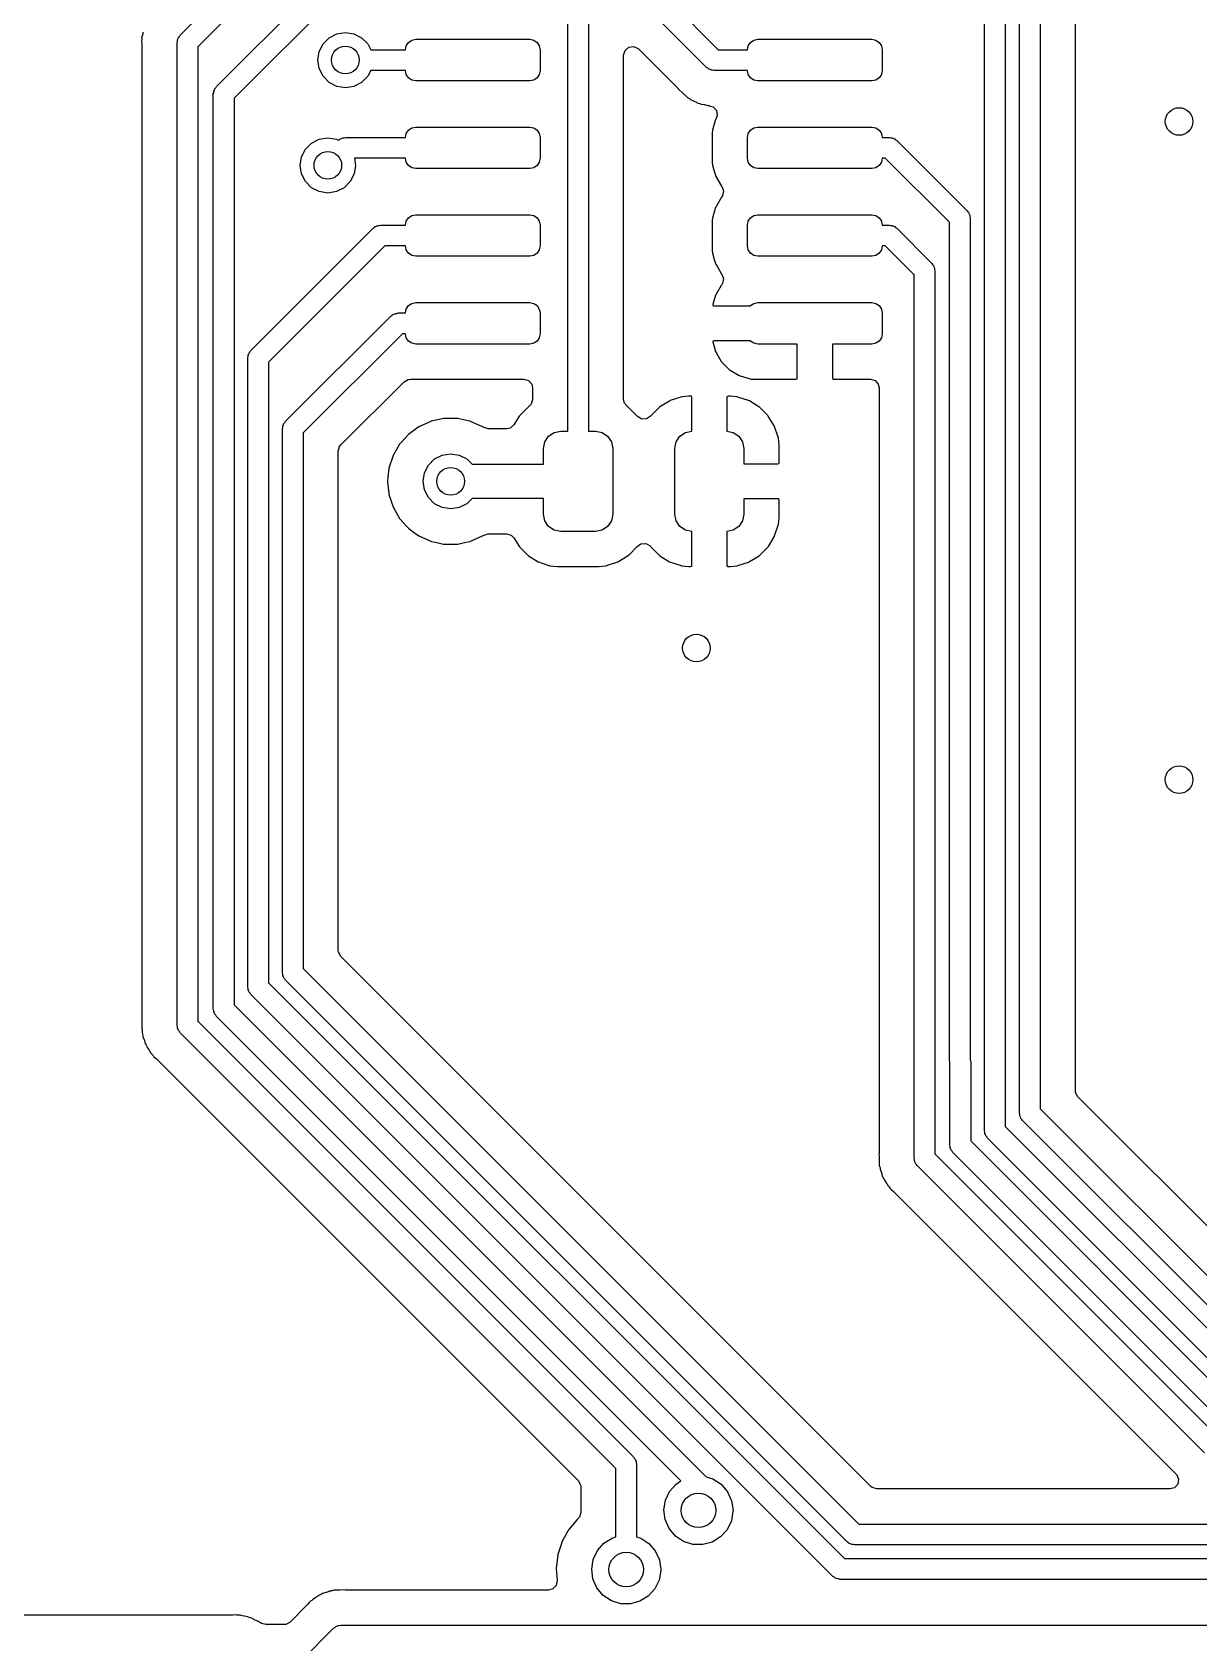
# Model space of a CAD drawing. Extents: x 51 to 243, y -135 to -54.
# Drawn here: x 69.13 to 86.01, y -107.74 to -84.43 of the extents above; entities that cross this region are included whole.
import ezdxf

# ---------------------------------------------------------------- set-up
doc = ezdxf.new("R2010")
doc.units = 0
doc.layers.add('BLACK', color=7, linetype='CONTINUOUS')

msp = doc.modelspace()

# ---------------------------------------------------------------- linework, layer by layer
at = {"layer": 'BLACK', "linetype": 'CONTINUOUS'}
for p, q in [((76.878, -90.207), (76.878, -81.6621)), ((77.178, -81.6), (77.178, -90.207)), ((71.2679, -84.4759), (73.5539, -82.1899)), ((83.416, -100.076), (83.416, -82.1041)), ((83.716, -82.042), (83.716, -100.014)), ((84.2245, -99.751), (84.2245, -82.1241)), ((73.7221, -82.446), (71.524, -84.6441)), ((71.7929, -85.221), (73.5539, -83.4599)), ((82.908, -100.33), (82.908, -83.6281)), ((83.208, -83.566), (83.208, -100.268)), ((73.7221, -83.716), (72.049, -85.3892)), ((78.382, -84.0119), (79.0561, -84.686)), ((78.8879, -84.9421), (78.1259, -84.1801)), ((70.7139, -84.54), (70.7106, -84.5612)), ((70.7106, -84.5612), (70.7138, -84.5949)), ((70.7138, -84.5949), (70.7149, -84.6071)), ((70.7155, -84.5203), (70.7139, -84.54)), ((70.7224, -84.472), (70.7155, -84.4988)), ((70.7155, -84.4988), (70.7155, -84.5203)), ((70.727, -84.4541), (70.7224, -84.472)), ((70.7294, -84.4424), (70.727, -84.4541)), ((70.7314, -84.43), (70.7294, -84.4424)), ((71.224, -84.582), (71.2291, -84.5629)), ((71.224, -98.806), (71.224, -84.582)), ((71.2291, -84.5432), (71.239, -84.5261)), ((71.2291, -84.5629), (71.2291, -84.5432)), ((71.239, -84.5261), (71.2441, -84.507)), ((71.2441, -84.507), (71.2581, -84.493)), ((71.2581, -84.493), (71.2679, -84.4759)), ((73.2796, -84.7124), (73.3364, -84.6009)), ((73.3364, -84.6009), (73.4249, -84.5124)), ((73.4249, -84.5124), (73.5364, -84.4556)), ((73.5364, -84.4556), (73.66, -84.436)), ((73.66, -84.436), (73.7836, -84.4556)), ((73.7836, -84.4556), (73.8951, -84.5124)), ((73.8951, -84.5124), (73.9836, -84.6009)), ((73.9836, -84.6009), (74.027, -84.686)), ((74.5394, -84.6286), (74.5719, -84.5799)), ((74.5719, -84.5799), (74.6206, -84.5474)), ((74.6206, -84.5474), (74.678, -84.536)), ((74.678, -84.536), (76.328, -84.536)), ((76.328, -84.536), (76.3854, -84.5474)), ((76.3854, -84.5474), (76.4341, -84.5799)), ((76.4341, -84.5799), (76.4666, -84.6286)), ((79.4894, -84.6286), (79.5219, -84.5799)), ((79.5219, -84.5799), (79.5706, -84.5474)), ((79.5706, -84.5474), (79.628, -84.536)), ((79.628, -84.536), (81.278, -84.536)), ((81.278, -84.536), (81.3354, -84.5474)), ((81.3354, -84.5474), (81.3841, -84.5799)), ((81.3841, -84.5799), (81.4166, -84.6286)), ((70.7149, -84.6071), (70.7155, -84.619)), ((70.7155, -84.619), (70.7155, -98.7239)), ((71.524, -84.6441), (71.524, -98.7439)), ((73.26, -84.836), (73.2796, -84.7124)), ((74.027, -84.686), (74.528, -84.686)), ((74.528, -84.686), (74.5394, -84.6286)), ((76.4666, -84.6286), (76.478, -84.686)), ((76.478, -84.686), (76.478, -84.986)), ((77.6865, -84.7639), (77.7065, -84.6958)), ((77.6865, -89.7474), (77.6865, -84.7639)), ((77.7065, -84.6958), (77.7602, -84.6493)), ((77.7602, -84.6493), (77.8304, -84.6392)), ((77.8304, -84.6392), (77.895, -84.6687)), ((77.895, -84.6687), (77.9016, -84.6749)), ((77.9016, -84.6749), (78.4703, -85.2436)), ((79.0561, -84.686), (79.478, -84.686)), ((79.478, -84.686), (79.4894, -84.6286)), ((81.4166, -84.6286), (81.428, -84.686)), ((81.428, -84.686), (81.428, -84.986)), ((73.2796, -84.9596), (73.26, -84.836)), ((73.3364, -85.0711), (73.2796, -84.9596)), ((74.027, -84.986), (73.9836, -85.0711)), ((74.528, -84.986), (74.027, -84.986)), ((74.5394, -85.0434), (74.528, -84.986)), ((74.5719, -85.0921), (74.5394, -85.0434)), ((76.4666, -85.0434), (76.4341, -85.0921)), ((76.478, -84.986), (76.4666, -85.0434)), ((78.905, -84.9519), (78.8879, -84.9421)), ((78.919, -84.9659), (78.905, -84.9519)), ((78.9381, -84.971), (78.919, -84.9659)), ((78.9552, -84.9809), (78.9381, -84.971)), ((78.9749, -84.9809), (78.9552, -84.9809)), ((78.994, -84.986), (78.9749, -84.9809)), ((79.478, -84.986), (78.994, -84.986)), ((79.4894, -85.0434), (79.478, -84.986)), ((79.5219, -85.0921), (79.4894, -85.0434)), ((81.4166, -85.0434), (81.3841, -85.0921)), ((81.428, -84.986), (81.4166, -85.0434)), ((71.7541, -85.2882), (71.764, -85.2711)), ((71.7541, -85.3079), (71.7541, -85.2882)), ((71.764, -85.2711), (71.7691, -85.252)), ((71.7691, -85.252), (71.783, -85.2381)), ((71.783, -85.2381), (71.7929, -85.221)), ((73.4249, -85.1596), (73.3364, -85.0711)), ((73.5364, -85.2164), (73.4249, -85.1596)), ((73.66, -85.236), (73.5364, -85.2164)), ((73.7836, -85.2164), (73.66, -85.236)), ((73.8951, -85.1596), (73.7836, -85.2164)), ((73.9836, -85.0711), (73.8951, -85.1596)), ((74.6206, -85.1246), (74.5719, -85.0921)), ((74.678, -85.136), (74.6206, -85.1246)), ((76.328, -85.136), (74.678, -85.136)), ((76.3854, -85.1246), (76.328, -85.136)), ((76.4341, -85.0921), (76.3854, -85.1246)), ((78.4703, -85.2436), (78.4783, -85.2524)), ((78.4783, -85.2524), (78.4826, -85.2591)), ((78.4826, -85.2591), (78.4884, -85.2645)), ((78.4884, -85.2645), (78.4884, -85.2645)), ((78.4884, -85.2645), (78.5343, -85.3076)), ((79.5706, -85.1246), (79.5219, -85.0921)), ((79.628, -85.136), (79.5706, -85.1246)), ((81.278, -85.136), (79.628, -85.136)), ((81.3354, -85.1246), (81.278, -85.136)), ((81.3841, -85.0921), (81.3354, -85.1246)), ((71.749, -85.327), (71.7541, -85.3079)), ((71.749, -98.569), (71.749, -85.327)), ((72.049, -85.3892), (72.049, -98.5068)), ((78.5343, -85.3076), (78.5371, -85.3104)), ((78.5371, -85.3104), (78.5577, -85.3309)), ((78.5577, -85.3309), (78.5612, -85.3336)), ((78.5612, -85.3336), (78.5702, -85.3414)), ((78.5702, -85.3414), (78.6039, -85.373)), ((78.6039, -85.373), (78.6108, -85.3768)), ((78.6108, -85.3768), (78.6108, -85.3768)), ((78.6108, -85.3768), (78.6227, -85.3833)), ((78.6227, -85.3833), (78.6392, -85.3942)), ((78.6392, -85.3942), (78.6493, -85.402)), ((78.6493, -85.402), (78.6561, -85.4073)), ((78.6561, -85.4073), (78.6634, -85.4105)), ((78.6634, -85.4105), (78.6634, -85.4105)), ((78.6634, -85.4105), (78.6985, -85.4257)), ((78.6985, -85.4257), (78.7092, -85.4309)), ((78.7092, -85.4309), (78.7399, -85.4477)), ((78.7399, -85.4477), (78.7497, -85.4531)), ((78.7497, -85.4531), (78.7704, -85.4585)), ((78.7704, -85.4585), (78.7891, -85.4649)), ((78.7891, -85.4649), (78.8088, -85.4734)), ((78.8088, -85.4734), (78.8526, -85.4803)), ((78.8526, -85.4803), (78.8544, -85.4806)), ((78.8544, -85.4806), (78.8661, -85.483)), ((78.8661, -85.483), (78.8941, -85.4902)), ((78.8941, -85.4902), (78.9108, -85.4945)), ((78.9108, -85.4945), (78.9187, -85.4945)), ((78.9187, -85.4945), (78.9266, -85.4955)), ((78.9266, -85.4955), (78.9263, -85.4978)), ((78.9263, -85.4978), (78.9831, -85.5145)), ((78.9831, -85.5145), (79.0296, -85.5682)), ((79.0132, -85.7118), (78.9724, -85.8522)), ((79.0166, -85.7), (79.0132, -85.7118)), ((79.0189, -85.6924), (79.0166, -85.7)), ((79.0166, -85.7), (79.0166, -85.7)), ((79.0234, -85.6846), (79.0189, -85.6924)), ((79.0241, -85.6828), (79.0234, -85.6846)), ((79.026, -85.6783), (79.0241, -85.6828)), ((79.0397, -85.6384), (79.0257, -85.6782)), ((79.0257, -85.6782), (79.026, -85.6783)), ((79.0296, -85.5682), (79.0397, -85.6384)), ((73.1709, -86.0364), (73.2824, -85.9796)), ((73.2824, -85.9796), (73.406, -85.96)), ((73.406, -85.96), (73.5296, -85.9796)), ((73.5296, -85.9796), (73.5613, -85.9957)), ((73.5613, -85.9957), (73.571, -85.9901)), ((73.571, -85.9901), (73.585, -85.9761)), ((73.585, -85.9761), (73.6041, -85.971)), ((73.6041, -85.971), (73.6212, -85.9611)), ((73.6212, -85.9611), (73.6409, -85.9611)), ((73.6409, -85.9611), (73.66, -85.956)), ((73.66, -85.956), (74.528, -85.956)), ((74.528, -85.956), (74.5394, -85.8986)), ((74.5394, -85.8986), (74.5719, -85.8499)), ((74.5719, -85.8499), (74.6206, -85.8174)), ((74.6206, -85.8174), (74.678, -85.806)), ((74.678, -85.806), (76.328, -85.806)), ((76.328, -85.806), (76.3854, -85.8174)), ((76.3854, -85.8174), (76.4341, -85.8499)), ((76.4341, -85.8499), (76.4666, -85.8986)), ((76.4666, -85.8986), (76.478, -85.956)), ((76.478, -85.956), (76.478, -86.256)), ((78.97, -85.8834), (78.9695, -85.8895)), ((78.9695, -85.8895), (78.9695, -86.3225)), ((78.9719, -85.8586), (78.97, -85.8834)), ((78.9724, -85.8522), (78.9719, -85.8586)), ((78.9719, -85.8586), (78.9719, -85.8586)), ((79.478, -85.956), (79.4894, -85.8986)), ((79.478, -86.256), (79.478, -85.956)), ((79.4894, -85.8986), (79.5219, -85.8499)), ((79.5219, -85.8499), (79.5706, -85.8174)), ((79.5706, -85.8174), (79.628, -85.806)), ((79.628, -85.806), (81.278, -85.806)), ((81.278, -85.806), (81.3354, -85.8174)), ((81.3354, -85.8174), (81.3841, -85.8499)), ((81.3841, -85.8499), (81.4166, -85.8986)), ((81.4166, -85.8986), (81.428, -85.956)), ((81.428, -85.956), (81.534, -85.956)), ((81.534, -85.956), (81.5531, -85.9611)), ((81.5531, -85.9611), (81.5728, -85.9611)), ((81.5728, -85.9611), (81.5899, -85.971)), ((81.5899, -85.971), (81.609, -85.9761)), ((81.609, -85.9761), (81.623, -85.9901)), ((81.623, -85.9901), (81.6401, -85.9999)), ((81.6401, -85.9999), (82.6561, -87.0159)), ((73.0256, -86.2364), (73.0824, -86.1249)), ((73.0824, -86.1249), (73.1709, -86.0364)), ((73.006, -86.36), (73.0256, -86.2364)), ((73.0256, -86.4836), (73.006, -86.36)), ((73.806, -86.36), (73.7864, -86.4836)), ((74.528, -86.256), (73.7895, -86.256)), ((73.7895, -86.256), (73.806, -86.36)), ((74.5394, -86.3134), (74.528, -86.256)), ((74.5719, -86.3621), (74.5394, -86.3134)), ((74.6206, -86.3946), (74.5719, -86.3621)), ((74.678, -86.406), (74.6206, -86.3946)), ((76.328, -86.406), (74.678, -86.406)), ((76.3854, -86.3946), (76.328, -86.406)), ((76.4341, -86.3621), (76.3854, -86.3946)), ((76.4666, -86.3134), (76.4341, -86.3621)), ((76.478, -86.256), (76.4666, -86.3134)), ((78.9695, -86.3225), (78.9697, -86.325)), ((78.9697, -86.325), (78.9697, -86.325)), ((78.9697, -86.325), (78.9716, -86.3493)), ((78.9716, -86.3493), (78.9724, -86.3598)), ((78.9724, -86.3598), (79.0189, -86.5196)), ((79.4894, -86.3134), (79.478, -86.256)), ((79.5219, -86.3621), (79.4894, -86.3134)), ((79.5706, -86.3946), (79.5219, -86.3621)), ((79.628, -86.406), (79.5706, -86.3946)), ((81.278, -86.406), (79.628, -86.406)), ((81.3354, -86.3946), (81.278, -86.406)), ((81.3841, -86.3621), (81.3354, -86.3946)), ((81.4166, -86.3134), (81.3841, -86.3621)), ((81.428, -86.256), (81.4166, -86.3134)), ((81.4719, -86.256), (81.428, -86.256)), ((82.4, -87.1841), (81.4719, -86.256)), ((73.0824, -86.5951), (73.0256, -86.4836)), ((73.1709, -86.6836), (73.0824, -86.5951)), ((73.2824, -86.7404), (73.1709, -86.6836)), ((73.6411, -86.6836), (73.5296, -86.7404)), ((73.7296, -86.5951), (73.6411, -86.6836)), ((73.7864, -86.4836), (73.7296, -86.5951)), ((79.0189, -86.5196), (79.1035, -86.6628)), ((79.1035, -86.6628), (79.1062, -86.6655)), ((79.1062, -86.6655), (79.1315, -86.7299)), ((73.406, -86.76), (73.2824, -86.7404)), ((73.5296, -86.7404), (73.406, -86.76)), ((79.1035, -86.8192), (79.0189, -86.9624)), ((79.1074, -86.8153), (79.1035, -86.8192)), ((79.1176, -86.7995), (79.1074, -86.8153)), ((79.1315, -86.7299), (79.1176, -86.7995)), ((74.5394, -87.1686), (74.5719, -87.1199)), ((74.5719, -87.1199), (74.6206, -87.0874)), ((74.6206, -87.0874), (74.678, -87.076)), ((74.678, -87.076), (76.328, -87.076)), ((76.328, -87.076), (76.3854, -87.0874)), ((76.3854, -87.0874), (76.4341, -87.1199)), ((76.4341, -87.1199), (76.4666, -87.1686)), ((78.9699, -87.1538), (78.9695, -87.1595)), ((78.9695, -87.1595), (78.9695, -87.5925)), ((78.9719, -87.1286), (78.9699, -87.1538)), ((78.9724, -87.1222), (78.9719, -87.1286)), ((78.9719, -87.1286), (78.9719, -87.1286)), ((79.0023, -87.0193), (78.9724, -87.1222)), ((79.0166, -86.97), (79.0023, -87.0193)), ((79.0189, -86.9624), (79.0166, -86.97)), ((79.0166, -86.97), (79.0166, -86.97)), ((79.4894, -87.1686), (79.5219, -87.1199)), ((79.5219, -87.1199), (79.5706, -87.0874)), ((79.5706, -87.0874), (79.628, -87.076)), ((79.628, -87.076), (81.278, -87.076)), ((81.278, -87.076), (81.3354, -87.0874)), ((81.3354, -87.0874), (81.3841, -87.1199)), ((81.3841, -87.1199), (81.4166, -87.1686)), ((82.6561, -87.0159), (82.6659, -87.033)), ((82.6659, -87.033), (82.6799, -87.047)), ((82.6799, -87.047), (82.685, -87.0661)), ((82.685, -87.0661), (82.6949, -87.0832)), ((82.6949, -87.0832), (82.6949, -87.1029)), ((82.6949, -87.1029), (82.7, -87.122)), ((82.7, -87.122), (82.7, -99.2778)), ((72.2924, -89.0394), (74.0619, -87.2699)), ((74.0619, -87.2699), (74.079, -87.2601)), ((74.079, -87.2601), (74.093, -87.2461)), ((74.093, -87.2461), (74.1121, -87.241)), ((74.1121, -87.241), (74.1292, -87.2311)), ((74.1292, -87.2311), (74.1489, -87.2311)), ((74.1489, -87.2311), (74.168, -87.226)), ((74.168, -87.226), (74.528, -87.226)), ((74.528, -87.226), (74.5394, -87.1686)), ((76.4666, -87.1686), (76.478, -87.226)), ((76.478, -87.226), (76.478, -87.526)), ((79.478, -87.226), (79.4894, -87.1686)), ((79.478, -87.526), (79.478, -87.226)), ((81.4166, -87.1686), (81.428, -87.226)), ((81.428, -87.226), (81.534, -87.226)), ((81.534, -87.226), (81.5531, -87.2311)), ((81.5531, -87.2311), (81.5728, -87.2311)), ((81.5728, -87.2311), (81.5899, -87.241)), ((81.5899, -87.241), (81.609, -87.2461)), ((81.609, -87.2461), (81.623, -87.2601)), ((81.623, -87.2601), (81.6401, -87.2699)), ((81.6401, -87.2699), (82.1481, -87.7779)), ((82.4, -99.314), (82.4, -87.1841)), ((74.2301, -87.526), (72.5485, -89.2076)), ((74.528, -87.526), (74.2301, -87.526)), ((74.5394, -87.5834), (74.528, -87.526)), ((74.5719, -87.6321), (74.5394, -87.5834)), ((74.6206, -87.6646), (74.5719, -87.6321)), ((76.4341, -87.6321), (76.3854, -87.6646)), ((76.4666, -87.5834), (76.4341, -87.6321)), ((76.478, -87.526), (76.4666, -87.5834)), ((78.9695, -87.5925), (78.9697, -87.5949)), ((78.9697, -87.5949), (78.9697, -87.595)), ((78.9697, -87.595), (78.9716, -87.6192)), ((78.9716, -87.6192), (78.9724, -87.6298)), ((78.9724, -87.6298), (78.9985, -87.7197)), ((79.4894, -87.5834), (79.478, -87.526)), ((79.5219, -87.6321), (79.4894, -87.5834)), ((79.5706, -87.6646), (79.5219, -87.6321)), ((81.3841, -87.6321), (81.3354, -87.6646)), ((81.4166, -87.5834), (81.3841, -87.6321)), ((81.428, -87.526), (81.4166, -87.5834)), ((81.4719, -87.526), (81.428, -87.526)), ((81.892, -87.9461), (81.4719, -87.526)), ((74.678, -87.676), (74.6206, -87.6646)), ((76.328, -87.676), (74.678, -87.676)), ((76.3854, -87.6646), (76.328, -87.676)), ((78.9985, -87.7197), (79.0163, -87.7809)), ((79.0163, -87.7809), (79.0189, -87.7896)), ((79.0189, -87.7896), (79.0428, -87.83)), ((79.0428, -87.83), (79.099, -87.925)), ((79.628, -87.676), (79.5706, -87.6646)), ((81.278, -87.676), (79.628, -87.676)), ((81.3354, -87.6646), (81.278, -87.676)), ((82.1481, -87.7779), (82.1579, -87.795)), ((82.1579, -87.795), (82.1719, -87.809)), ((82.1719, -87.809), (82.177, -87.8281)), ((82.177, -87.8281), (82.1869, -87.8452)), ((82.1869, -87.8452), (82.1869, -87.8649)), ((82.1869, -87.8649), (82.192, -87.884)), ((79.0999, -88.0963), (79.0234, -88.2258)), ((79.099, -87.925), (79.1035, -87.9328)), ((79.1059, -88.0886), (79.0999, -88.0963)), ((79.1035, -87.9328), (79.1065, -87.9357)), ((79.1179, -88.0699), (79.1059, -88.0886)), ((79.1065, -87.9357), (79.1318, -88.0003)), ((79.1318, -88.0003), (79.1179, -88.0699)), ((81.892, -100.727), (81.892, -87.9461)), ((82.192, -87.884), (82.192, -100.665)), ((79.0171, -88.2402), (78.9781, -88.3746)), ((79.0234, -88.2258), (79.0171, -88.2402)), ((72.7919, -90.0639), (74.3159, -88.5399)), ((74.3159, -88.5399), (74.333, -88.5301)), ((74.333, -88.5301), (74.347, -88.5161)), ((74.347, -88.5161), (74.3661, -88.511)), ((74.3661, -88.511), (74.3832, -88.5011)), ((74.3832, -88.5011), (74.4029, -88.5011)), ((74.4029, -88.5011), (74.422, -88.496)), ((74.422, -88.496), (74.528, -88.496)), ((74.528, -88.496), (74.5394, -88.4386)), ((74.5394, -88.4386), (74.5719, -88.3899)), ((74.5719, -88.3899), (74.6206, -88.3574)), ((74.6206, -88.3574), (74.678, -88.346)), ((74.678, -88.346), (76.328, -88.346)), ((76.328, -88.346), (76.3854, -88.3574)), ((76.3854, -88.3574), (76.4341, -88.3899)), ((76.4341, -88.3899), (76.4666, -88.4386)), ((76.4666, -88.4386), (76.478, -88.496)), ((76.478, -88.496), (76.478, -88.796)), ((78.9781, -88.3746), (78.9781, -88.3887)), ((78.9781, -88.3887), (78.9854, -88.392)), ((78.9854, -88.392), (79.5206, -88.392)), ((79.5206, -88.392), (79.5219, -88.3899)), ((79.5219, -88.3899), (79.5706, -88.3574)), ((79.5706, -88.3574), (79.628, -88.346)), ((79.628, -88.346), (81.278, -88.346)), ((81.278, -88.346), (81.3354, -88.3574)), ((81.3354, -88.3574), (81.3841, -88.3899)), ((81.3841, -88.3899), (81.4166, -88.4386)), ((81.4166, -88.4386), (81.428, -88.496)), ((81.428, -88.496), (81.428, -88.796)), ((74.4841, -88.796), (73.048, -90.2321)), ((74.528, -88.796), (74.4841, -88.796)), ((74.5394, -88.8534), (74.528, -88.796)), ((76.478, -88.796), (76.4666, -88.8534)), ((81.428, -88.796), (81.4166, -88.8534)), ((74.5719, -88.9021), (74.5394, -88.8534)), ((74.6206, -88.9346), (74.5719, -88.9021)), ((74.678, -88.946), (74.6206, -88.9346)), ((76.328, -88.946), (74.678, -88.946)), ((76.3854, -88.9346), (76.328, -88.946)), ((76.4341, -88.9021), (76.3854, -88.9346)), ((76.4666, -88.8534), (76.4341, -88.9021)), ((78.9776, -88.904), (78.9765, -88.9119)), ((78.9765, -88.9119), (79.0171, -89.0518)), ((78.9911, -88.9), (78.9776, -88.904)), ((79.5206, -88.9), (78.9911, -88.9)), ((79.5219, -88.9021), (79.5206, -88.9)), ((79.5706, -88.9346), (79.5219, -88.9021)), ((79.628, -88.946), (79.5706, -88.9346)), ((80.199, -88.946), (79.628, -88.946)), ((80.199, -89.4405), (80.199, -88.946)), ((81.278, -88.946), (80.707, -88.946)), ((80.707, -88.946), (80.707, -89.4359)), ((81.3354, -88.9346), (81.278, -88.946)), ((81.3841, -88.9021), (81.3354, -88.9346)), ((81.4166, -88.8534), (81.3841, -88.9021)), ((72.2485, -89.1455), (72.2536, -89.1264)), ((72.2485, -98.2509), (72.2485, -89.1455)), ((72.2536, -89.1067), (72.2635, -89.0896)), ((72.2536, -89.1264), (72.2536, -89.1067)), ((72.2635, -89.0896), (72.2686, -89.0705)), ((72.2686, -89.0705), (72.2825, -89.0565)), ((72.2825, -89.0565), (72.2924, -89.0394)), ((72.5485, -89.2076), (72.5485, -98.1888)), ((79.0171, -89.0518), (79.0234, -89.0662)), ((79.0234, -89.0662), (79.0999, -89.1957)), ((79.0999, -89.1957), (79.1096, -89.2081)), ((79.1096, -89.2081), (79.2159, -89.3144)), ((73.5934, -90.4059), (74.5086, -89.4907)), ((74.5086, -89.4907), (74.5709, -89.4567)), ((74.5709, -89.4567), (74.6066, -89.4543)), ((74.6066, -89.4543), (74.6066, -89.4542)), ((74.6066, -89.4542), (74.607, -89.4542)), ((74.607, -89.4542), (74.6075, -89.4542)), ((74.6075, -89.4542), (74.609, -89.4543)), ((74.609, -89.4543), (74.609, -89.4543)), ((74.609, -89.4543), (74.6115, -89.4545)), ((74.6115, -89.4545), (76.2435, -89.4545)), ((76.2435, -89.4545), (76.3116, -89.4745)), ((76.3116, -89.4745), (76.3581, -89.5282)), ((79.2159, -89.3144), (79.2283, -89.3241)), ((79.2283, -89.3241), (79.3578, -89.4006)), ((79.3578, -89.4006), (79.3722, -89.4069)), ((79.3722, -89.4069), (79.5181, -89.4493)), ((79.5181, -89.4493), (79.5307, -89.4516)), ((79.5307, -89.4516), (79.5591, -89.4538)), ((79.5591, -89.4538), (79.564, -89.454)), ((79.564, -89.454), (80.1809, -89.454)), ((80.1809, -89.454), (80.1961, -89.4495)), ((80.1961, -89.4495), (80.1973, -89.4481)), ((80.1973, -89.4481), (80.199, -89.4405)), ((80.707, -89.4359), (80.7115, -89.4511)), ((80.7115, -89.4511), (80.7129, -89.4523)), ((80.7129, -89.4523), (80.7205, -89.454)), ((80.7205, -89.454), (81.2575, -89.454)), ((81.2575, -89.454), (81.3256, -89.474)), ((81.3256, -89.474), (81.3721, -89.5277)), ((76.3581, -89.5282), (76.3695, -89.5805)), ((76.3695, -89.5805), (76.3695, -89.7476)), ((78.5154, -89.7121), (78.3612, -89.7636)), ((78.5288, -89.7093), (78.5154, -89.7121)), ((78.6244, -89.6993), (78.5288, -89.7093)), ((78.6309, -89.699), (78.6244, -89.6993)), ((78.6605, -89.699), (78.6309, -89.699)), ((78.6681, -89.7007), (78.6605, -89.699)), ((78.6695, -89.7019), (78.6681, -89.7007)), ((78.674, -89.7171), (78.6695, -89.7019)), ((78.674, -90.2078), (78.674, -89.7171)), ((79.1837, -89.7049), (79.182, -89.7125)), ((79.182, -89.7125), (79.182, -90.2078)), ((79.1849, -89.7035), (79.1837, -89.7049)), ((79.2001, -89.699), (79.1849, -89.7035)), ((79.2251, -89.699), (79.2001, -89.699)), ((79.2316, -89.6993), (79.2251, -89.699)), ((79.3259, -89.709), (79.2316, -89.6993)), ((79.3393, -89.7119), (79.3259, -89.709)), ((79.4936, -89.763), (79.3393, -89.7119)), ((81.3721, -89.5277), (81.3835, -89.58)), ((81.3835, -89.58), (81.3835, -100.645)), ((76.2523, -89.91), (76.1787, -89.9837)), ((76.2985, -89.8637), (76.2523, -89.91)), ((76.3037, -89.8585), (76.2985, -89.8637)), ((76.3099, -89.8547), (76.3037, -89.8585)), ((76.3156, -89.8501), (76.3099, -89.8547)), ((76.3495, -89.8157), (76.3151, -89.8495)), ((76.3151, -89.8495), (76.3156, -89.8501)), ((76.3695, -89.7476), (76.3495, -89.8157)), ((77.6989, -89.8019), (77.6865, -89.7474)), ((77.7404, -89.848), (77.6989, -89.8019)), ((77.7393, -89.8493), (77.7404, -89.848)), ((77.7451, -89.8539), (77.7393, -89.8493)), ((77.7513, -89.8577), (77.7451, -89.8539)), ((77.8765, -89.9827), (77.7513, -89.8577)), ((78.1988, -89.8641), (78.0843, -89.9788)), ((78.2102, -89.8551), (78.1988, -89.8641)), ((78.348, -89.7698), (78.2102, -89.8551)), ((78.3612, -89.7636), (78.348, -89.7698)), ((79.5068, -89.7692), (79.4936, -89.763)), ((79.6448, -89.8542), (79.5068, -89.7692)), ((79.6562, -89.8633), (79.6448, -89.8542)), ((79.7709, -89.9778), (79.6562, -89.8633)), ((72.748, -90.17), (72.7531, -90.1509)), ((72.748, -98.044), (72.748, -90.17)), ((72.7531, -90.1312), (72.763, -90.1141)), ((72.7531, -90.1509), (72.7531, -90.1312)), ((72.763, -90.1141), (72.7681, -90.095)), ((72.7681, -90.095), (72.7821, -90.081)), ((72.7821, -90.081), (72.7919, -90.0639)), ((74.6907, -90.1674), (74.5727, -90.2531)), ((74.7219, -90.1448), (74.6907, -90.1674)), ((74.7272, -90.1409), (74.7219, -90.1448)), ((74.7219, -90.1448), (74.7219, -90.1448)), ((74.7333, -90.1382), (74.7272, -90.1409)), ((74.8957, -90.0659), (74.7333, -90.1382)), ((74.7333, -90.1382), (74.7333, -90.1382)), ((74.9017, -90.0632), (74.8957, -90.0659)), ((74.8957, -90.0659), (74.8957, -90.0659)), ((75.0002, -90.0423), (74.9017, -90.0632)), ((75.0821, -90.0249), (75.0002, -90.0423)), ((75.0885, -90.0235), (75.0821, -90.0249)), ((75.0821, -90.0249), (75.0821, -90.0249)), ((75.2795, -90.0235), (75.0885, -90.0235)), ((75.2859, -90.0249), (75.2795, -90.0235)), ((75.3678, -90.0423), (75.2859, -90.0249)), ((75.2859, -90.0249), (75.2859, -90.0249)), ((75.4663, -90.0632), (75.3678, -90.0423)), ((75.4723, -90.0659), (75.4663, -90.0632)), ((75.6347, -90.1382), (75.4723, -90.0659)), ((75.4723, -90.0659), (75.4723, -90.0659)), ((75.6408, -90.1409), (75.6347, -90.1382)), ((75.6347, -90.1382), (75.6347, -90.1382)), ((75.6461, -90.1448), (75.6408, -90.1409)), ((75.6525, -90.1494), (75.6461, -90.1448)), ((75.6461, -90.1448), (75.6461, -90.1448)), ((75.7266, -90.1735), (75.6525, -90.1494)), ((75.9914, -90.1735), (75.7266, -90.1735)), ((76.0458, -90.1611), (75.9914, -90.1735)), ((76.0986, -90.1136), (76.0458, -90.1611)), ((76.1749, -89.9899), (76.0986, -90.1136)), ((76.1787, -89.9837), (76.1749, -89.9899)), ((76.1749, -89.9899), (76.1749, -89.9899)), ((77.8802, -89.9886), (77.8765, -89.9827)), ((77.887, -89.9964), (77.8802, -89.9886)), ((77.9484, -90.0321), (77.887, -89.9964)), ((78.0193, -90.0288), (77.9484, -90.0321)), ((78.0772, -89.9878), (78.0193, -90.0288)), ((78.0843, -89.9788), (78.0772, -89.9878)), ((79.7799, -89.9892), (79.7709, -89.9778)), ((79.8652, -90.127), (79.7799, -89.9892)), ((79.8714, -90.1402), (79.8652, -90.127)), ((79.9229, -90.2944), (79.8714, -90.1402)), ((73.048, -90.2321), (73.048, -97.9819)), ((73.5565, -90.495), (73.5765, -90.4268)), ((73.5765, -90.4268), (73.5934, -90.4059)), ((74.445, -90.3951), (74.4017, -90.47)), ((74.4656, -90.3721), (74.445, -90.3951)), ((74.5683, -90.258), (74.4656, -90.3721)), ((74.5727, -90.2531), (74.5683, -90.258)), ((74.5683, -90.258), (74.5683, -90.258)), ((76.528, -90.457), (76.547, -90.3613)), ((76.547, -90.3613), (76.6012, -90.2802)), ((76.6012, -90.2802), (76.6823, -90.226)), ((76.6823, -90.226), (76.778, -90.207)), ((76.778, -90.207), (76.878, -90.207)), ((77.178, -90.207), (77.278, -90.207)), ((77.278, -90.207), (77.3737, -90.226)), ((77.3737, -90.226), (77.4548, -90.2802)), ((77.4548, -90.2802), (77.509, -90.3613)), ((77.509, -90.3613), (77.528, -90.457)), ((78.428, -90.457), (78.447, -90.3613)), ((78.447, -90.3613), (78.5012, -90.2802)), ((78.5012, -90.2802), (78.5823, -90.226)), ((78.5823, -90.226), (78.674, -90.2078)), ((79.182, -90.2078), (79.2737, -90.226)), ((79.2737, -90.226), (79.3548, -90.2802)), ((79.3548, -90.2802), (79.409, -90.3613)), ((79.409, -90.3613), (79.428, -90.457)), ((79.9257, -90.3078), (79.9229, -90.2944)), ((79.9357, -90.4034), (79.9257, -90.3078)), ((79.936, -90.4099), (79.9357, -90.4034)), ((79.936, -90.6645), (79.936, -90.4099)), ((73.5565, -97.719), (73.5565, -90.495)), ((74.3495, -90.5604), (74.2905, -90.7421)), ((74.3549, -90.551), (74.3495, -90.5604)), ((74.4017, -90.47), (74.3549, -90.551)), ((74.8604, -90.6969), (74.9489, -90.6084)), ((74.9489, -90.6084), (75.0604, -90.5516)), ((75.0604, -90.5516), (75.184, -90.532)), ((75.184, -90.532), (75.3076, -90.5516)), ((75.3076, -90.5516), (75.4191, -90.6084)), ((75.4191, -90.6084), (75.4927, -90.682)), ((76.528, -90.682), (76.528, -90.457)), ((77.528, -90.457), (77.528, -91.407)), ((78.428, -91.407), (78.428, -90.457)), ((79.428, -90.457), (79.428, -90.678)), ((74.2766, -90.8735), (74.2705, -90.932)), ((74.2898, -90.7486), (74.2766, -90.8735)), ((74.2905, -90.7421), (74.2898, -90.7486)), ((74.2898, -90.7486), (74.2898, -90.7486)), ((74.784, -90.932), (74.8036, -90.8084)), ((74.8036, -90.8084), (74.8604, -90.6969)), ((75.4927, -90.682), (76.528, -90.682)), ((79.428, -90.678), (79.9179, -90.678)), ((79.9179, -90.678), (79.9331, -90.6735)), ((79.9331, -90.6735), (79.9343, -90.6721)), ((79.9343, -90.6721), (79.936, -90.6645)), ((74.2705, -90.932), (74.2712, -90.9386)), ((74.2712, -90.9386), (74.2885, -91.1036)), ((74.2885, -91.1036), (74.2905, -91.1219)), ((74.2905, -91.1219), (74.3495, -91.3036)), ((74.8036, -91.0556), (74.784, -90.932)), ((74.8604, -91.1671), (74.8036, -91.0556)), ((74.3495, -91.3036), (74.3528, -91.3093)), ((74.3528, -91.3093), (74.3528, -91.3093)), ((74.3528, -91.3093), (74.355, -91.3132)), ((74.355, -91.3132), (74.445, -91.4689)), ((74.9489, -91.2556), (74.8604, -91.1671)), ((75.0604, -91.3124), (74.9489, -91.2556)), ((75.184, -91.332), (75.0604, -91.3124)), ((75.3076, -91.3124), (75.184, -91.332)), ((75.4191, -91.2556), (75.3076, -91.3124)), ((75.4927, -91.182), (75.4191, -91.2556)), ((76.528, -91.182), (75.4927, -91.182)), ((76.528, -91.407), (76.528, -91.182)), ((79.9225, -91.186), (79.428, -91.186)), ((79.428, -91.186), (79.428, -91.407)), ((79.9301, -91.1877), (79.9225, -91.186)), ((79.9315, -91.1889), (79.9301, -91.1877)), ((79.936, -91.2041), (79.9315, -91.1889)), ((79.936, -91.4541), (79.936, -91.2041)), ((74.445, -91.4689), (74.4494, -91.4739)), ((74.4494, -91.4739), (74.4494, -91.4739)), ((74.4494, -91.4739), (74.5444, -91.5794)), ((74.5444, -91.5794), (74.5727, -91.6109)), ((76.547, -91.5027), (76.528, -91.407)), ((76.6012, -91.5838), (76.547, -91.5027)), ((76.6823, -91.638), (76.6012, -91.5838)), ((77.4548, -91.5838), (77.3737, -91.638)), ((77.509, -91.5027), (77.4548, -91.5838)), ((77.528, -91.407), (77.509, -91.5027)), ((78.447, -91.5027), (78.428, -91.407)), ((78.5012, -91.5838), (78.447, -91.5027)), ((78.5823, -91.638), (78.5012, -91.5838)), ((79.3548, -91.5838), (79.2737, -91.638)), ((79.409, -91.5027), (79.3548, -91.5838)), ((79.428, -91.407), (79.409, -91.5027)), ((79.872, -91.7226), (79.9231, -91.5683)), ((79.9231, -91.5683), (79.926, -91.5549)), ((79.926, -91.5549), (79.9357, -91.4606)), ((79.9357, -91.4606), (79.936, -91.4541)), ((74.5727, -91.6109), (74.6284, -91.6513)), ((74.6284, -91.6513), (74.7219, -91.7192)), ((74.7219, -91.7192), (74.7272, -91.7231)), ((74.7272, -91.7231), (74.7333, -91.7258)), ((74.7333, -91.7258), (74.7333, -91.7258)), ((74.7333, -91.7258), (74.8957, -91.7981)), ((74.8957, -91.7981), (74.9017, -91.8008)), ((74.9017, -91.8008), (74.9658, -91.8144)), ((74.9658, -91.8144), (75.0821, -91.8391)), ((75.2859, -91.8391), (75.4022, -91.8144)), ((75.4022, -91.8144), (75.4663, -91.8008)), ((75.4663, -91.8008), (75.4723, -91.7981)), ((75.4723, -91.7981), (75.6347, -91.7258)), ((75.6347, -91.7258), (75.6408, -91.7231)), ((75.6347, -91.7258), (75.6347, -91.7258)), ((75.6408, -91.7231), (75.6461, -91.7192)), ((75.6461, -91.7192), (75.6525, -91.7146)), ((75.6461, -91.7192), (75.6461, -91.7192)), ((75.6525, -91.7146), (75.7266, -91.6905)), ((75.7266, -91.6905), (75.9912, -91.6905)), ((75.9912, -91.6905), (76.0593, -91.7105)), ((76.0593, -91.7105), (76.0984, -91.7502)), ((76.0984, -91.7502), (76.1795, -91.8813)), ((76.778, -91.657), (76.6823, -91.638)), ((77.278, -91.657), (76.778, -91.657)), ((77.3737, -91.638), (77.278, -91.657)), ((78.674, -91.6562), (78.5823, -91.638)), ((78.674, -92.1515), (78.674, -91.6562)), ((79.2737, -91.638), (79.182, -91.6562)), ((79.182, -91.6562), (79.182, -92.1469)), ((79.7808, -91.8738), (79.8658, -91.7358)), ((79.8658, -91.7358), (79.872, -91.7226)), ((75.0821, -91.8391), (75.0821, -91.8391)), ((75.0821, -91.8391), (75.0885, -91.8405)), ((75.0885, -91.8405), (75.2795, -91.8405)), ((75.2795, -91.8405), (75.2859, -91.8391)), ((75.2859, -91.8391), (75.2859, -91.8391)), ((76.1795, -91.8813), (76.3047, -92.0063)), ((76.3047, -92.0063), (76.3109, -92.0101)), ((76.3109, -92.0101), (76.3109, -92.0101)), ((76.3109, -92.0101), (76.4483, -92.0948)), ((77.6019, -92.0985), (77.7523, -92.0055)), ((77.7523, -92.0055), (77.7739, -91.9839)), ((77.7739, -91.9839), (77.8721, -91.8855)), ((77.8721, -91.8855), (77.8773, -91.8803)), ((77.8773, -91.8803), (77.8801, -91.8758)), ((77.8801, -91.8758), (77.9374, -91.8352)), ((77.9374, -91.8352), (78.0083, -91.8319)), ((78.0083, -91.8319), (78.0697, -91.8676)), ((78.0697, -91.8676), (78.0771, -91.8761)), ((78.0771, -91.8761), (78.0851, -91.8862)), ((78.0851, -91.8862), (78.1998, -92.0007)), ((78.1998, -92.0007), (78.2112, -92.0098)), ((78.2112, -92.0098), (78.3492, -92.0948)), ((79.508, -92.0942), (79.6458, -92.0089)), ((79.6458, -92.0089), (79.6572, -91.9999)), ((79.6572, -91.9999), (79.7717, -91.8852)), ((79.7717, -91.8852), (79.7808, -91.8738)), ((76.4483, -92.0948), (76.4553, -92.0991)), ((76.4553, -92.0991), (76.5091, -92.117)), ((76.5091, -92.117), (76.6166, -92.1526)), ((76.6166, -92.1526), (76.6166, -92.1526)), ((76.6166, -92.1526), (76.6231, -92.1548)), ((76.6231, -92.1548), (76.63, -92.1555)), ((76.63, -92.1555), (76.63, -92.1555)), ((76.63, -92.1555), (76.673, -92.1599)), ((76.673, -92.1599), (76.7276, -92.1655)), ((76.7276, -92.1655), (77.3284, -92.1655)), ((77.3284, -92.1655), (77.3316, -92.1652)), ((77.3316, -92.1652), (77.4273, -92.1552)), ((77.3316, -92.1652), (77.3316, -92.1652)), ((77.4273, -92.1552), (77.4342, -92.1545)), ((77.4273, -92.1552), (77.4273, -92.1552)), ((77.4342, -92.1545), (77.4407, -92.1523)), ((77.4407, -92.1523), (77.5874, -92.1034)), ((77.4407, -92.1523), (77.4407, -92.1523)), ((77.5874, -92.1034), (77.6019, -92.0985)), ((78.3492, -92.0948), (78.3624, -92.101)), ((78.3624, -92.101), (78.5167, -92.1521)), ((78.5167, -92.1521), (78.5301, -92.155)), ((78.5301, -92.155), (78.6244, -92.1647)), ((78.6244, -92.1647), (78.6309, -92.165)), ((78.6309, -92.165), (78.6559, -92.165)), ((78.6559, -92.165), (78.6711, -92.1605)), ((78.6711, -92.1605), (78.6723, -92.1591)), ((78.6723, -92.1591), (78.674, -92.1515)), ((79.182, -92.1469), (79.1865, -92.1621)), ((79.1865, -92.1621), (79.1879, -92.1633)), ((79.1879, -92.1633), (79.1955, -92.165)), ((79.1955, -92.165), (79.2251, -92.165)), ((79.2251, -92.165), (79.2316, -92.1647)), ((79.2316, -92.1647), (79.3272, -92.1547)), ((79.3272, -92.1547), (79.3406, -92.1519)), ((79.3406, -92.1519), (79.4948, -92.1004)), ((79.4948, -92.1004), (79.508, -92.0942)), ((73.5594, -97.7458), (73.5565, -97.719)), ((73.5934, -97.8081), (73.5594, -97.7458)), ((81.2619, -105.477), (73.5934, -97.8081)), ((72.7531, -98.0631), (72.748, -98.044)), ((72.7531, -98.0828), (72.7531, -98.0631)), ((72.763, -98.0999), (72.7531, -98.0828)), ((72.7681, -98.119), (72.763, -98.0999)), ((72.7821, -98.133), (72.7681, -98.119)), ((73.048, -97.9819), (81.0881, -106.022)), ((72.2536, -98.27), (72.2485, -98.2509)), ((72.2536, -98.2897), (72.2536, -98.27)), ((72.2635, -98.3068), (72.2536, -98.2897)), ((72.2686, -98.3259), (72.2635, -98.3068)), ((72.2825, -98.3399), (72.2686, -98.3259)), ((72.2924, -98.357), (72.2825, -98.3399)), ((72.5485, -98.1888), (80.8812, -106.522)), ((72.7919, -98.1501), (72.7821, -98.133)), ((80.9199, -106.278), (72.7919, -98.1501)), ((71.7541, -98.5881), (71.749, -98.569)), ((72.049, -98.5068), (78.8753, -105.333)), ((80.713, -106.778), (72.2924, -98.357)), ((70.7149, -98.7358), (70.7132, -98.7435)), ((70.7132, -98.7435), (70.7135, -98.7515)), ((70.7135, -98.7515), (70.7154, -98.8144)), ((70.7155, -98.7239), (70.7149, -98.7358)), ((70.7154, -98.8144), (70.7155, -98.8183)), ((70.7155, -98.8183), (70.7155, -98.8474)), ((71.2291, -98.8251), (71.224, -98.806)), ((71.524, -98.7439), (77.8301, -105.05)), ((71.7541, -98.6078), (71.7541, -98.5881)), ((71.764, -98.6249), (71.7541, -98.6078)), ((71.7691, -98.644), (71.764, -98.6249)), ((71.783, -98.6579), (71.7691, -98.644)), ((71.7929, -98.675), (71.783, -98.6579)), ((78.5157, -105.398), (71.7929, -98.675)), ((70.7155, -98.8474), (70.7161, -98.8518)), ((70.7161, -98.8518), (70.717, -98.8637)), ((70.717, -98.8637), (70.7184, -98.9098)), ((70.7184, -98.9098), (70.7232, -98.9264)), ((70.7232, -98.9264), (70.7244, -98.9304)), ((70.7244, -98.9304), (70.7284, -98.9498)), ((70.7284, -98.9498), (70.7311, -98.9711)), ((70.7311, -98.9711), (70.734, -98.9784)), ((70.734, -98.9784), (70.734, -98.9784)), ((70.734, -98.9784), (70.7481, -99.014)), ((70.7481, -99.014), (70.752, -99.0252)), ((70.752, -99.0252), (70.7649, -99.0696)), ((71.2291, -98.8448), (71.2291, -98.8251)), ((71.239, -98.8619), (71.2291, -98.8448)), ((71.2441, -98.881), (71.239, -98.8619)), ((71.2581, -98.895), (71.2441, -98.881)), ((71.2679, -98.9121), (71.2581, -98.895)), ((77.574, -105.218), (71.2679, -98.9121)), ((70.7649, -99.0696), (70.7758, -99.0881)), ((70.7758, -99.0881), (70.7845, -99.1058)), ((70.7845, -99.1058), (70.7924, -99.1258)), ((70.7924, -99.1258), (70.8195, -99.1631)), ((70.8195, -99.1631), (70.826, -99.173)), ((70.826, -99.173), (70.8455, -99.206)), ((70.8455, -99.206), (70.8455, -99.206)), ((70.8455, -99.206), (70.8495, -99.2128)), ((70.8495, -99.2128), (70.8647, -99.228)), ((70.8647, -99.228), (70.8776, -99.243)), ((70.8776, -99.243), (70.8902, -99.2604)), ((70.8902, -99.2604), (70.9246, -99.2888)), ((82.7, -99.2778), (82.7034, -99.2837)), ((82.7034, -99.2837), (82.7034, -99.3034)), ((70.9246, -99.2888), (70.9258, -99.2898)), ((70.9258, -99.2898), (70.9345, -99.2978)), ((70.9345, -99.2978), (77.0286, -105.392)), ((82.4051, -99.3331), (82.4, -99.314)), ((82.4051, -99.3528), (82.4051, -99.3331)), ((82.4085, -99.3587), (82.4051, -99.3528)), ((82.4085, -100.537), (82.4085, -99.3587)), ((82.7034, -99.3034), (82.7085, -99.3225)), ((82.7085, -99.3225), (82.7085, -100.475)), ((84.2274, -99.7778), (84.2245, -99.751)), ((84.2614, -99.8401), (84.2274, -99.7778)), ((87.1039, -102.683), (84.2614, -99.8401)), ((83.4211, -100.095), (83.416, -100.076)), ((83.4211, -100.115), (83.4211, -100.095)), ((83.431, -100.132), (83.4211, -100.115)), ((83.4361, -100.151), (83.431, -100.132)), ((83.4501, -100.165), (83.4361, -100.151)), ((83.4599, -100.182), (83.4501, -100.165)), ((86.7619, -103.484), (83.4599, -100.182)), ((83.716, -100.014), (86.9301, -103.228)), ((82.9131, -100.349), (82.908, -100.33)), ((82.9131, -100.369), (82.9131, -100.349)), ((82.923, -100.386), (82.9131, -100.369)), ((82.9281, -100.405), (82.923, -100.386)), ((82.9421, -100.419), (82.9281, -100.405)), ((82.9519, -100.436), (82.9421, -100.419)), ((86.5079, -103.992), (82.9519, -100.436)), ((83.208, -100.268), (86.6761, -103.736)), ((81.3829, -100.657), (81.3812, -100.664)), ((81.3812, -100.664), (81.3824, -100.701)), ((81.3835, -100.645), (81.3829, -100.657)), ((82.192, -100.665), (86.2623, -104.735)), ((82.4136, -100.556), (82.4085, -100.537)), ((82.4136, -100.576), (82.4136, -100.556)), ((82.4235, -100.593), (82.4136, -100.576)), ((82.4286, -100.612), (82.4235, -100.593)), ((82.4425, -100.626), (82.4286, -100.612)), ((82.4524, -100.643), (82.4425, -100.626)), ((86.301, -104.492), (82.4524, -100.643)), ((82.7085, -100.475), (86.4692, -104.236)), ((81.3824, -100.701), (81.3834, -100.735)), ((81.3834, -100.735), (81.3835, -100.739)), ((81.3835, -100.739), (81.3835, -100.768)), ((81.3835, -100.768), (81.3841, -100.773)), ((81.3841, -100.773), (81.385, -100.784)), ((81.385, -100.784), (81.3864, -100.831)), ((81.3864, -100.831), (81.3907, -100.845)), ((81.3907, -100.845), (81.3924, -100.851)), ((81.3924, -100.851), (81.3964, -100.871)), ((81.3964, -100.871), (81.3991, -100.892)), ((81.3991, -100.892), (81.402, -100.899)), ((81.402, -100.899), (81.402, -100.899)), ((81.402, -100.899), (81.4161, -100.935)), ((81.8971, -100.746), (81.892, -100.727)), ((81.8971, -100.766), (81.8971, -100.746)), ((81.907, -100.783), (81.8971, -100.766)), ((81.9121, -100.802), (81.907, -100.783)), ((81.9261, -100.816), (81.9121, -100.802)), ((81.9359, -100.833), (81.9261, -100.816)), ((86.0941, -104.991), (81.9359, -100.833)), ((81.4161, -100.935), (81.42, -100.946)), ((81.42, -100.946), (81.4329, -100.99)), ((81.4329, -100.99), (81.4438, -101.009)), ((81.4438, -101.009), (81.4525, -101.027)), ((81.4525, -101.027), (81.4604, -101.047)), ((81.4604, -101.047), (81.4875, -101.084)), ((81.4875, -101.084), (81.494, -101.094)), ((81.494, -101.094), (81.5135, -101.127)), ((81.5135, -101.127), (81.5135, -101.127)), ((81.5135, -101.127), (81.5175, -101.134)), ((81.5175, -101.134), (81.5327, -101.149)), ((81.5327, -101.149), (81.5456, -101.164)), ((81.5456, -101.164), (81.5582, -101.181)), ((81.5582, -101.181), (81.5938, -101.211)), ((81.5938, -101.211), (81.6025, -101.219)), ((81.6025, -101.219), (85.6765, -105.293)), ((77.8301, -105.05), (77.8399, -105.067)), ((77.8399, -105.067), (77.8539, -105.081)), ((77.8539, -105.081), (77.859, -105.1)), ((77.859, -105.1), (77.8689, -105.117)), ((77.574, -106.208), (77.574, -105.218)), ((77.8689, -105.117), (77.8689, -105.137)), ((77.8689, -105.137), (77.874, -105.156)), ((77.874, -105.156), (77.874, -106.208)), ((78.8753, -105.333), (78.8788, -105.339)), ((78.8788, -105.339), (78.979, -105.369)), ((85.6765, -105.293), (85.6845, -105.301)), ((85.6845, -105.301), (85.6845, -105.301)), ((85.6845, -105.301), (85.6888, -105.308)), ((85.6888, -105.308), (85.6903, -105.31)), ((85.6903, -105.31), (85.7173, -105.372)), ((77.0286, -105.392), (77.0626, -105.454)), ((77.0626, -105.454), (77.0655, -105.481)), ((77.0655, -105.481), (77.0655, -105.855)), ((78.2911, -105.677), (78.3513, -105.549)), ((78.3513, -105.549), (78.4452, -105.442)), ((78.4452, -105.442), (78.5157, -105.398)), ((78.979, -105.369), (79.0979, -105.446)), ((79.0979, -105.446), (79.1905, -105.554)), ((79.1905, -105.554), (79.2491, -105.683)), ((81.2828, -105.493), (81.2619, -105.477)), ((81.3509, -105.513), (81.2828, -105.493)), ((85.5922, -105.513), (81.3509, -105.513)), ((85.6579, -105.495), (85.5922, -105.513)), ((85.7056, -105.442), (85.6579, -105.495)), ((85.7173, -105.372), (85.7056, -105.442)), ((78.2693, -105.817), (78.2911, -105.677)), ((79.2491, -105.683), (79.2692, -105.823)), ((77.015, -105.956), (76.8878, -106.107)), ((77.0198, -105.952), (77.015, -105.956)), ((77.0242, -105.948), (77.0198, -105.952)), ((77.0455, -105.923), (77.0237, -105.947)), ((77.0237, -105.947), (77.0242, -105.948)), ((77.0655, -105.855), (77.0455, -105.923)), ((78.2877, -105.957), (78.2693, -105.817)), ((78.3447, -106.087), (78.2877, -105.957)), ((79.2456, -105.975), (79.1838, -106.103)), ((79.2691, -105.835), (79.2456, -105.975)), ((79.2692, -105.823), (79.2691, -105.835)), ((81.0881, -106.022), (97.021, -106.022)), ((76.8314, -106.21), (76.7926, -106.281)), ((76.8849, -106.113), (76.8314, -106.21)), ((76.8878, -106.107), (76.8849, -106.113)), ((76.8849, -106.113), (76.8849, -106.113)), ((77.3999, -106.299), (77.5198, -106.224)), ((77.5198, -106.224), (77.574, -106.208)), ((77.874, -106.208), (77.9337, -106.226)), ((77.9337, -106.226), (78.0527, -106.303)), ((78.436, -106.196), (78.3447, -106.087)), ((78.554, -106.274), (78.436, -106.196)), ((78.6893, -106.317), (78.554, -106.274)), ((79.0886, -106.208), (78.9678, -106.282)), ((79.1838, -106.103), (79.0886, -106.208)), ((76.7328, -106.469), (76.7107, -106.666)), ((76.7354, -106.461), (76.7328, -106.469)), ((76.7907, -106.287), (76.7354, -106.461)), ((76.7926, -106.281), (76.7907, -106.287)), ((76.7907, -106.287), (76.7907, -106.287)), ((77.2458, -106.534), (77.3061, -106.405)), ((77.3061, -106.405), (77.3999, -106.299)), ((78.0527, -106.303), (78.1452, -106.411)), ((78.1452, -106.411), (78.2039, -106.54)), ((78.831, -106.319), (78.6893, -106.317)), ((78.9678, -106.282), (78.831, -106.319)), ((80.937, -106.288), (80.9199, -106.278)), ((80.951, -106.302), (80.937, -106.288)), ((80.9701, -106.307), (80.951, -106.302)), ((80.9872, -106.317), (80.9701, -106.307)), ((81.0069, -106.317), (80.9872, -106.317)), ((81.026, -106.322), (81.0069, -106.317)), ((97.0831, -106.322), (81.026, -106.322)), ((76.7107, -106.666), (76.7251, -106.837)), ((77.224, -106.674), (77.2458, -106.534)), ((77.2424, -106.814), (77.224, -106.674)), ((78.2239, -106.692), (78.2003, -106.832)), ((78.2039, -106.54), (78.224, -106.68)), ((78.224, -106.68), (78.2239, -106.692)), ((80.8812, -106.522), (96.17, -106.522)), ((73.657, -106.975), (73.5861, -106.977)), ((73.6647, -106.976), (73.657, -106.975)), ((73.6766, -106.977), (73.6647, -106.976)), ((73.6647, -106.976), (73.6647, -106.976)), ((76.6616, -106.961), (76.5998, -106.977)), ((76.7111, -106.91), (76.6616, -106.961)), ((76.7254, -106.84), (76.7111, -106.91)), ((76.7251, -106.837), (76.7254, -106.84)), ((77.2995, -106.944), (77.2424, -106.814)), ((77.3907, -107.053), (77.2995, -106.944)), ((78.1385, -106.96), (78.0434, -107.065)), ((78.2003, -106.832), (78.1385, -106.96)), ((80.7301, -106.787), (80.713, -106.778)), ((80.7441, -106.801), (80.7301, -106.787)), ((80.7632, -106.807), (80.7441, -106.801)), ((80.7803, -106.816), (80.7632, -106.807)), ((80.8, -106.816), (80.7803, -106.816)), ((80.8191, -106.822), (80.8, -106.816)), ((96.0671, -106.822), (80.8191, -106.822)), ((73.1027, -107.196), (72.8591, -107.44)), ((73.1107, -107.187), (73.1027, -107.196)), ((73.1351, -107.158), (73.1107, -107.187)), ((73.1402, -107.152), (73.1351, -107.158)), ((73.1575, -107.139), (73.1402, -107.152)), ((73.1725, -107.126), (73.1575, -107.139)), ((73.1877, -107.111), (73.1725, -107.126)), ((73.2275, -107.088), (73.1877, -107.111)), ((73.2374, -107.081), (73.2275, -107.088)), ((73.2476, -107.074), (73.2374, -107.081)), ((73.2748, -107.054), (73.2476, -107.074)), ((73.2947, -107.046), (73.2748, -107.054)), ((73.3125, -107.037), (73.2947, -107.046)), ((73.3309, -107.026), (73.3125, -107.037)), ((73.3753, -107.013), (73.3309, -107.026)), ((73.3865, -107.01), (73.3753, -107.013)), ((73.4221, -106.996), (73.3865, -107.01)), ((73.4294, -106.993), (73.4221, -106.996)), ((73.4221, -106.996), (73.4221, -106.996)), ((73.4373, -106.992), (73.4294, -106.993)), ((73.4437, -106.991), (73.4373, -106.992)), ((73.4373, -106.992), (73.4373, -106.992)), ((73.4507, -106.99), (73.4437, -106.991)), ((73.4701, -106.986), (73.4507, -106.99)), ((73.4907, -106.98), (73.4701, -106.986)), ((73.5368, -106.978), (73.4907, -106.98)), ((73.5487, -106.978), (73.5368, -106.978)), ((73.5531, -106.977), (73.5487, -106.978)), ((73.5822, -106.977), (73.5531, -106.977)), ((73.5861, -106.977), (73.5822, -106.977)), ((76.5998, -106.977), (73.6766, -106.977)), ((77.5087, -107.131), (77.3907, -107.053)), ((77.6441, -107.174), (77.5087, -107.131)), ((77.7858, -107.176), (77.6441, -107.174)), ((77.9226, -107.139), (77.7858, -107.176)), ((78.0434, -107.065), (77.9226, -107.139)), ((72.0235, -107.342), (66.0716, -107.342)), ((72.0353, -107.341), (72.0235, -107.342)), ((72.0813, -107.337), (72.0353, -107.341)), ((72.0892, -107.338), (72.0813, -107.337)), ((72.1025, -107.34), (72.0892, -107.338)), ((72.1222, -107.342), (72.1025, -107.34)), ((72.1437, -107.342), (72.1222, -107.342)), ((72.1542, -107.345), (72.1437, -107.342)), ((72.1884, -107.353), (72.1542, -107.345)), ((72.2, -107.356), (72.1884, -107.353)), ((72.2457, -107.363), (72.2, -107.356)), ((72.2654, -107.372), (72.2457, -107.363)), ((72.284, -107.378), (72.2654, -107.372)), ((72.3048, -107.383), (72.284, -107.378)), ((72.3118, -107.387), (72.3048, -107.383)), ((72.3453, -107.406), (72.3118, -107.387)), ((72.3118, -107.387), (72.3118, -107.387)), ((72.356, -107.411), (72.3453, -107.406)), ((72.3911, -107.426), (72.356, -107.411)), ((72.3984, -107.429), (72.3911, -107.426)), ((72.3911, -107.426), (72.3911, -107.426)), ((72.4046, -107.434), (72.3984, -107.429)), ((72.4153, -107.442), (72.4046, -107.434)), ((72.4318, -107.453), (72.4153, -107.442)), ((72.8591, -107.44), (72.7968, -107.474)), ((72.4459, -107.461), (72.4318, -107.453)), ((72.5066, -107.477), (72.4459, -107.461)), ((72.7701, -107.477), (72.5066, -107.477)), ((72.7968, -107.474), (72.7701, -107.477)), ((73.0329, -107.985), (73.4884, -107.529)), ((73.4884, -107.529), (73.5055, -107.52)), ((73.5055, -107.52), (73.5195, -107.506)), ((73.5195, -107.506), (73.5386, -107.5)), ((73.5386, -107.5), (73.5557, -107.491)), ((73.5557, -107.491), (73.5754, -107.491)), ((73.5754, -107.491), (73.5945, -107.485)), ((73.5945, -107.485), (91.6996, -107.485))]:
    msp.add_line(p, q, dxfattribs=at)
at = {"layer": 'BLACK'}
for centre, radius in [((73.66, -84.836), 0.2), ((85.725, -85.725), 0.2), ((73.406, -86.36), 0.2), ((75.184, -90.932), 0.2), ((78.74, -93.345), 0.2), ((85.725, -95.25), 0.2), ((78.7692, -105.823), 0.25), ((77.724, -106.68), 0.25)]:
    msp.add_circle(centre, radius, dxfattribs=at)

doc.saveas('drawing.dxf')
